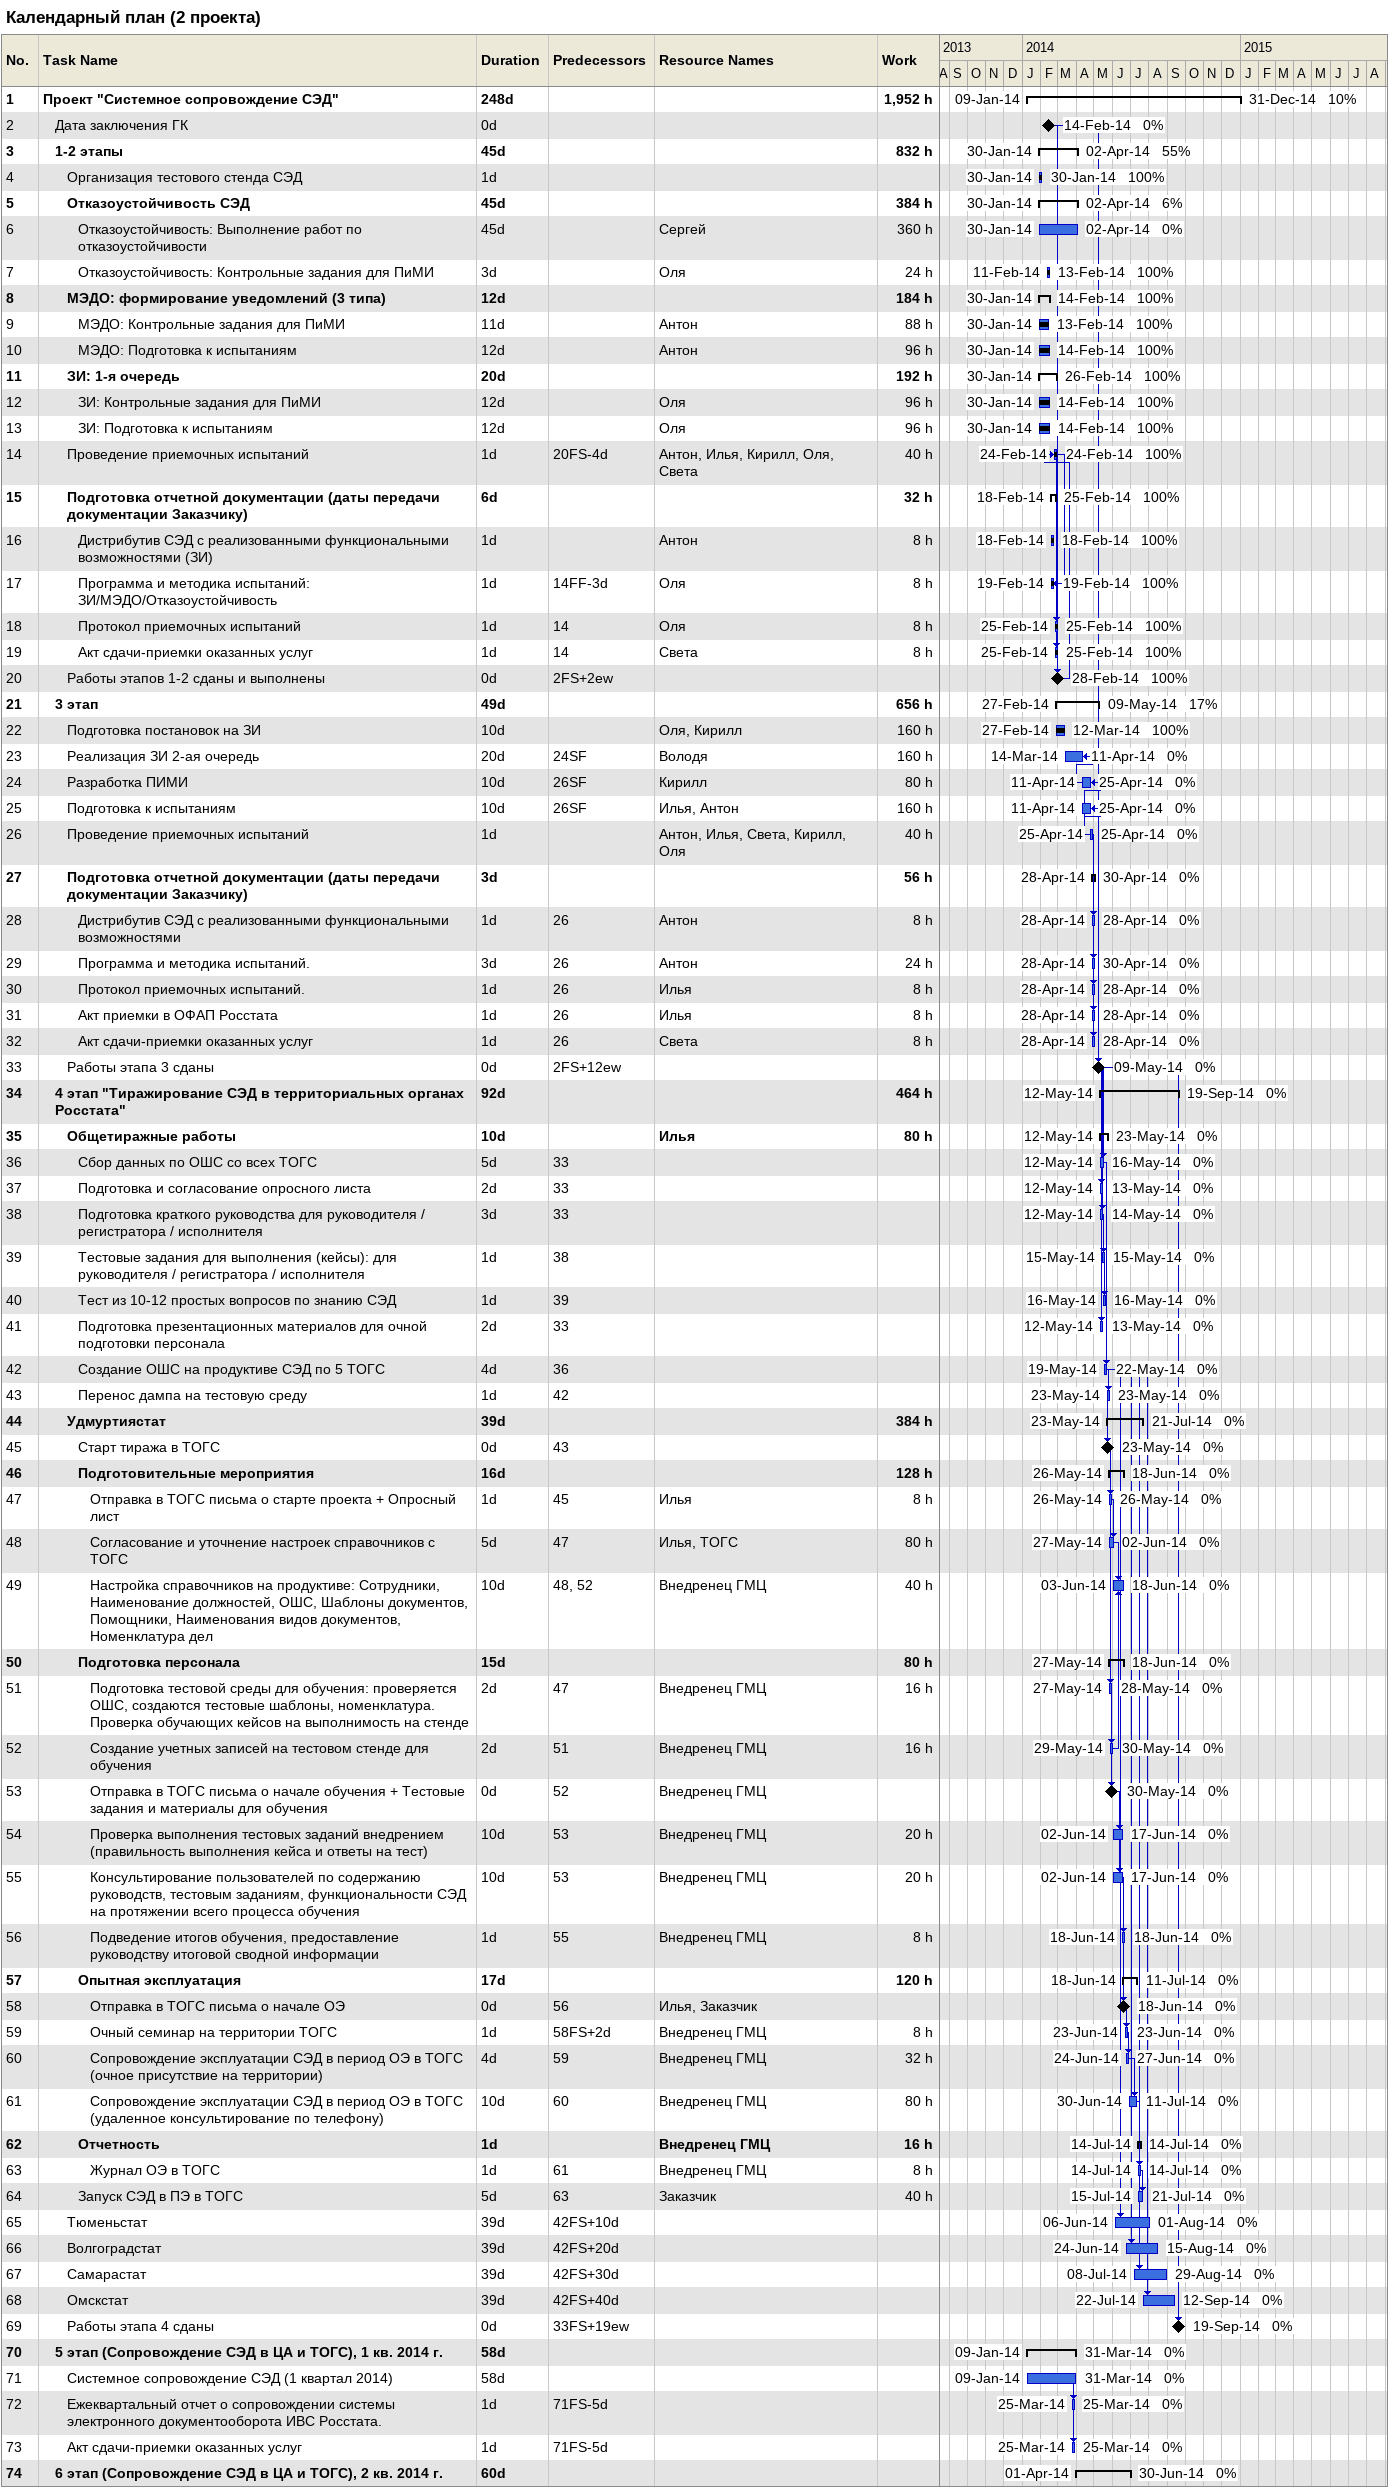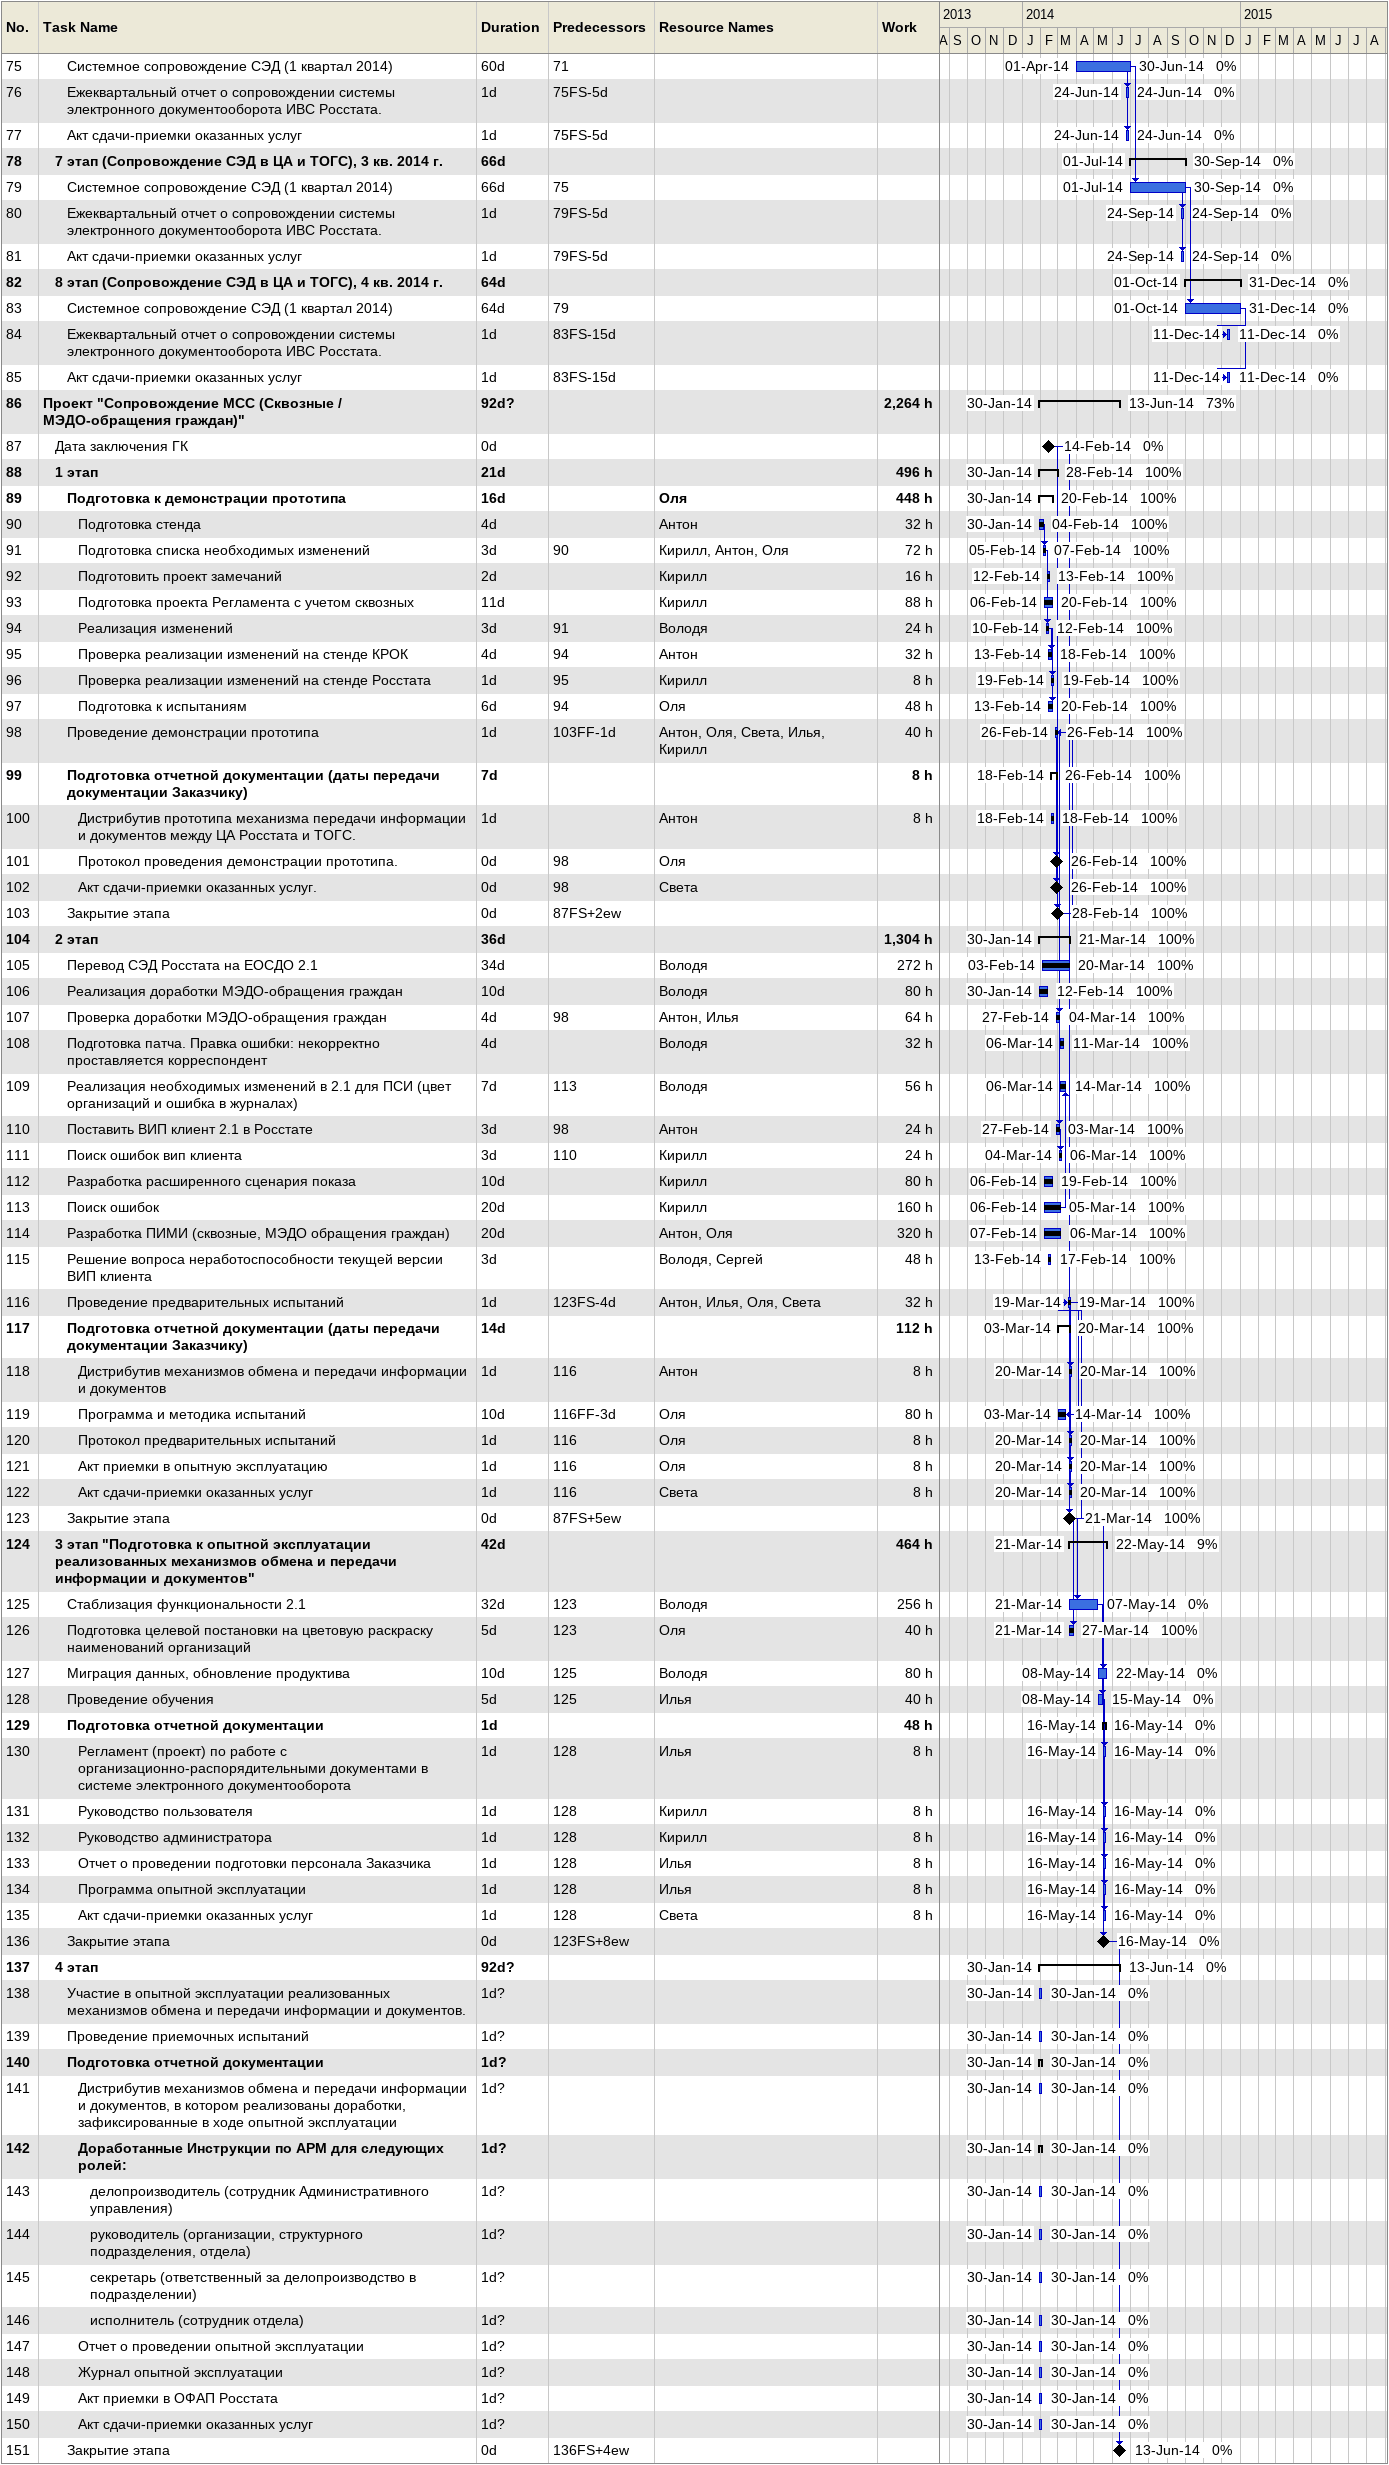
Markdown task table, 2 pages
Календарный план (2 проекта)

| ID | Level | Task | Duration | Start | Finish | Predecessors | Resources | % complete | Work (h) |
|---|---|---|---|---|---|---|---|---|---|
| 1 | 1 | **Проект "Системное сопровождение СЭД"** | 248d | 2014-01-09 | 2014-12-31 |  |  | 10 | 1952 |
| 2 | 2 | Дата заключения ГК | 0d | 2014-02-14 | 2014-02-14 |  |  | 0 |  |
| 3 | 2 | **1-2 этапы** | 45d | 2014-01-30 | 2014-04-02 |  |  | 55 | 832 |
| 4 | 3 | Организация тестового стенда СЭД | 1d | 2014-01-30 | 2014-01-30 |  |  | 100 |  |
| 5 | 3 | **Отказоустойчивость СЭД** | 45d | 2014-01-30 | 2014-04-02 |  |  | 6 | 384 |
| 6 | 4 | Отказоустойчивость: Выполнение работ по отказоустойчивости | 45d | 2014-01-30 | 2014-04-02 |  | Сергей | 0 | 360 |
| 7 | 4 | Отказоустойчивость: Контрольные задания для ПиМИ | 3d | 2014-02-11 | 2014-02-13 |  | Оля | 100 | 24 |
| 8 | 3 | **МЭДО: формирование уведомлений (3 типа)** | 12d | 2014-01-30 | 2014-02-14 |  |  | 100 | 184 |
| 9 | 4 | МЭДО: Контрольные задания для ПиМИ | 11d | 2014-01-30 | 2014-02-13 |  | Антон | 100 | 88 |
| 10 | 4 | МЭДО: Подготовка к испытаниям | 12d | 2014-01-30 | 2014-02-14 |  | Антон | 100 | 96 |
| 11 | 3 | **ЗИ: 1-я очередь** | 20d | 2014-01-30 | 2014-02-26 |  |  | 100 | 192 |
| 12 | 4 | ЗИ: Контрольные задания для ПиМИ | 12d | 2014-01-30 | 2014-02-14 |  | Оля | 100 | 96 |
| 13 | 4 | ЗИ: Подготовка к испытаниям | 12d | 2014-01-30 | 2014-02-14 |  | Оля | 100 | 96 |
| 14 | 3 | Проведение приемочных испытаний | 1d | 2014-02-24 | 2014-02-24 | 20FS-4d | Антон, Илья, Кирилл, Оля, Света | 100 | 40 |
| 15 | 3 | **Подготовка отчетной документации (даты передачи документации Заказчику)** | 6d | 2014-02-18 | 2014-02-25 |  |  | 100 | 32 |
| 16 | 4 | Дистрибутив СЭД с реализованными функциональными возможностями (ЗИ) | 1d | 2014-02-18 | 2014-02-18 |  | Антон | 100 | 8 |
| 17 | 4 | Программа и методика испытаний: ЗИ/МЭДО/Отказоустойчивость | 1d | 2014-02-19 | 2014-02-19 | 14FF-3d | Оля | 100 | 8 |
| 18 | 4 | Протокол приемочных испытаний | 1d | 2014-02-25 | 2014-02-25 | 14 | Оля | 100 | 8 |
| 19 | 4 | Акт сдачи-приемки оказанных услуг | 1d | 2014-02-25 | 2014-02-25 | 14 | Света | 100 | 8 |
| 20 | 3 | Работы этапов 1-2 сданы и выполнены | 0d | 2014-02-28 | 2014-02-28 | 2FS+2ew |  | 100 |  |
| 21 | 2 | **3 этап** | 49d | 2014-02-27 | 2014-05-09 |  |  | 17 | 656 |
| 22 | 3 | Подготовка постановок на ЗИ | 10d | 2014-02-27 | 2014-03-12 |  | Оля, Кирилл | 100 | 160 |
| 23 | 3 | Реализация ЗИ 2-ая очередь | 20d | 2014-03-14 | 2014-04-11 | 24SF | Володя | 0 | 160 |
| 24 | 3 | Разработка ПИМИ | 10d | 2014-04-11 | 2014-04-25 | 26SF | Кирилл | 0 | 80 |
| 25 | 3 | Подготовка к испытаниям | 10d | 2014-04-11 | 2014-04-25 | 26SF | Илья, Антон | 0 | 160 |
| 26 | 3 | Проведение приемочных испытаний | 1d | 2014-04-25 | 2014-04-25 |  | Антон, Илья, Света, Кирилл, Оля | 0 | 40 |
| 27 | 3 | **Подготовка отчетной документации (даты передачи документации Заказчику)** | 3d | 2014-04-28 | 2014-04-30 |  |  | 0 | 56 |
| 28 | 4 | Дистрибутив СЭД с реализованными функциональными возможностями | 1d | 2014-04-28 | 2014-04-28 | 26 | Антон | 0 | 8 |
| 29 | 4 | Программа и методика испытаний. | 3d | 2014-04-28 | 2014-04-30 | 26 | Антон | 0 | 24 |
| 30 | 4 | Протокол приемочных испытаний. | 1d | 2014-04-28 | 2014-04-28 | 26 | Илья | 0 | 8 |
| 31 | 4 | Акт приемки в ОФАП Росстата | 1d | 2014-04-28 | 2014-04-28 | 26 | Илья | 0 | 8 |
| 32 | 4 | Акт сдачи-приемки оказанных услуг | 1d | 2014-04-28 | 2014-04-28 | 26 | Света | 0 | 8 |
| 33 | 3 | Работы этапа 3 сданы | 0d | 2014-05-09 | 2014-05-09 | 2FS+12ew |  | 0 |  |
| 34 | 2 | **4 этап "Тиражирование СЭД в территориальных органах Росстата"** | 92d | 2014-05-12 | 2014-09-19 |  |  | 0 | 464 |
| 35 | 3 | **Общетиражные работы** | 10d | 2014-05-12 | 2014-05-23 |  | Илья | 0 | 80 |
| 36 | 4 | Сбор данных по ОШС со всех ТОГС | 5d | 2014-05-12 | 2014-05-16 | 33 |  | 0 |  |
| 37 | 4 | Подготовка и согласование опросного листа | 2d | 2014-05-12 | 2014-05-13 | 33 |  | 0 |  |
| 38 | 4 | Подготовка краткого руководства для руководителя / регистратора / исполнителя | 3d | 2014-05-12 | 2014-05-14 | 33 |  | 0 |  |
| 39 | 4 | Тестовые задания для выполнения (кейсы): для руководителя / регистратора / исполнителя | 1d | 2014-05-15 | 2014-05-15 | 38 |  | 0 |  |
| 40 | 4 | Тест из 10-12 простых вопросов по знанию СЭД | 1d | 2014-05-16 | 2014-05-16 | 39 |  | 0 |  |
| 41 | 4 | Подготовка презентационных материалов для очной подготовки персонала | 2d | 2014-05-12 | 2014-05-13 | 33 |  | 0 |  |
| 42 | 4 | Создание ОШС на продуктиве СЭД по 5 ТОГС | 4d | 2014-05-19 | 2014-05-22 | 36 |  | 0 |  |
| 43 | 4 | Перенос дампа на тестовую среду | 1d | 2014-05-23 | 2014-05-23 | 42 |  | 0 |  |
| 44 | 3 | **Удмуртиястат** | 39d | 2014-05-23 | 2014-07-21 |  |  | 0 | 384 |
| 45 | 4 | Старт тиража в ТОГС | 0d | 2014-05-23 | 2014-05-23 | 43 |  | 0 |  |
| 46 | 4 | **Подготовительные мероприятия** | 16d | 2014-05-26 | 2014-06-18 |  |  | 0 | 128 |
| 47 | 5 | Отправка в ТОГС письма о старте проекта + Опросный лист | 1d | 2014-05-26 | 2014-05-26 | 45 | Илья | 0 | 8 |
| 48 | 5 | Согласование и уточнение настроек справочников с ТОГС | 5d | 2014-05-27 | 2014-06-02 | 47 | Илья, ТОГС | 0 | 80 |
| 49 | 5 | Настройка справочников на продуктиве: Сотрудники, Наименование должностей, ОШС, Шаблоны документов, Помощники, Наименования видов документов, Номенклатура дел | 10d | 2014-06-03 | 2014-06-18 | 48, 52 | Внедренец ГМЦ | 0 | 40 |
| 50 | 4 | **Подготовка персонала** | 15d | 2014-05-27 | 2014-06-18 |  |  | 0 | 80 |
| 51 | 5 | Подготовка тестовой среды для обучения: проверяется ОШС, создаются тестовые шаблоны, номенклатура. Проверка обучающих кейсов на выполнимость на стенде | 2d | 2014-05-27 | 2014-05-28 | 47 | Внедренец ГМЦ | 0 | 16 |
| 52 | 5 | Создание учетных записей на тестовом стенде для обучения | 2d | 2014-05-29 | 2014-05-30 | 51 | Внедренец ГМЦ | 0 | 16 |
| 53 | 5 | Отправка в ТОГС письма о начале обучения + Тестовые задания и материалы для обучения | 0d | 2014-05-30 | 2014-05-30 | 52 | Внедренец ГМЦ | 0 |  |
| 54 | 5 | Проверка выполнения тестовых заданий внедрением (правильность выполнения кейса и ответы на тест) | 10d | 2014-06-02 | 2014-06-17 | 53 | Внедренец ГМЦ | 0 | 20 |
| 55 | 5 | Консультирование пользователей по содержанию руководств, тестовым заданиям, функциональности СЭД на протяжении всего процесса обучения | 10d | 2014-06-02 | 2014-06-17 | 53 | Внедренец ГМЦ | 0 | 20 |
| 56 | 5 | Подведение итогов обучения, предоставление руководству итоговой сводной информации | 1d | 2014-06-18 | 2014-06-18 | 55 | Внедренец ГМЦ | 0 | 8 |
| 57 | 4 | **Опытная эксплуатация** | 17d | 2014-06-18 | 2014-07-11 |  |  | 0 | 120 |
| 58 | 5 | Отправка в ТОГС письма о начале ОЭ | 0d | 2014-06-18 | 2014-06-18 | 56 | Илья, Заказчик | 0 |  |
| 59 | 5 | Очный семинар на территории ТОГС | 1d | 2014-06-23 | 2014-06-23 | 58FS+2d | Внедренец ГМЦ | 0 | 8 |
| 60 | 5 | Сопровождение эксплуатации СЭД в период ОЭ в ТОГС (очное присутствие на территории) | 4d | 2014-06-24 | 2014-06-27 | 59 | Внедренец ГМЦ | 0 | 32 |
| 61 | 5 | Сопровождение эксплуатации СЭД в период ОЭ в ТОГС (удаленное консультирование по телефону) | 10d | 2014-06-30 | 2014-07-11 | 60 | Внедренец ГМЦ | 0 | 80 |
| 62 | 4 | **Отчетность** | 1d | 2014-07-14 | 2014-07-14 |  | Внедренец ГМЦ | 0 | 16 |
| 63 | 5 | Журнал ОЭ в ТОГС | 1d | 2014-07-14 | 2014-07-14 | 61 | Внедренец ГМЦ | 0 | 8 |
| 64 | 4 | Запуск СЭД в ПЭ в ТОГС | 5d | 2014-07-15 | 2014-07-21 | 63 | Заказчик | 0 | 40 |
| 65 | 3 | Тюменьстат | 39d | 2014-06-06 | 2014-08-01 | 42FS+10d |  | 0 |  |
| 66 | 3 | Волгоградстат | 39d | 2014-06-24 | 2014-08-15 | 42FS+20d |  | 0 |  |
| 67 | 3 | Самарастат | 39d | 2014-07-08 | 2014-08-29 | 42FS+30d |  | 0 |  |
| 68 | 3 | Омскстат | 39d | 2014-07-22 | 2014-09-12 | 42FS+40d |  | 0 |  |
| 69 | 3 | Работы этапа 4 сданы | 0d | 2014-09-19 | 2014-09-19 | 33FS+19ew |  | 0 |  |
| 70 | 2 | **5 этап (Сопровождение СЭД в ЦА и ТОГС), 1 кв. 2014 г.** | 58d | 2014-01-09 | 2014-03-31 |  |  | 0 |  |
| 71 | 3 | Системное сопровождение СЭД (1 квартал 2014) | 58d | 2014-01-09 | 2014-03-31 |  |  | 0 |  |
| 72 | 3 | Ежеквартальный отчет о сопровождении системы электронного документооборота ИВС Росстата. | 1d | 2014-03-25 | 2014-03-25 | 71FS-5d |  | 0 |  |
| 73 | 3 | Акт сдачи-приемки оказанных услуг | 1d | 2014-03-25 | 2014-03-25 | 71FS-5d |  | 0 |  |
| 74 | 2 | **6 этап (Сопровождение СЭД в ЦА и ТОГС), 2 кв. 2014 г.** | 60d | 2014-04-01 | 2014-06-30 |  |  | 0 |  |
| 75 | 3 | Системное сопровождение СЭД (1 квартал 2014) | 60d | 2014-04-01 | 2014-06-30 | 71 |  | 0 |  |
| 76 | 3 | Ежеквартальный отчет о сопровождении системы электронного документооборота ИВС Росстата. | 1d | 2014-06-24 | 2014-06-24 | 75FS-5d |  | 0 |  |
| 77 | 3 | Акт сдачи-приемки оказанных услуг | 1d | 2014-06-24 | 2014-06-24 | 75FS-5d |  | 0 |  |
| 78 | 2 | **7 этап (Сопровождение СЭД в ЦА и ТОГС), 3 кв. 2014 г.** | 66d | 2014-07-01 | 2014-09-30 |  |  | 0 |  |
| 79 | 3 | Системное сопровождение СЭД (1 квартал 2014) | 66d | 2014-07-01 | 2014-09-30 | 75 |  | 0 |  |
| 80 | 3 | Ежеквартальный отчет о сопровождении системы электронного документооборота ИВС Росстата. | 1d | 2014-09-24 | 2014-09-24 | 79FS-5d |  | 0 |  |
| 81 | 3 | Акт сдачи-приемки оказанных услуг | 1d | 2014-09-24 | 2014-09-24 | 79FS-5d |  | 0 |  |
| 82 | 2 | **8 этап (Сопровождение СЭД в ЦА и ТОГС), 4 кв. 2014 г.** | 64d | 2014-10-01 | 2014-12-31 |  |  | 0 |  |
| 83 | 3 | Системное сопровождение СЭД (1 квартал 2014) | 64d | 2014-10-01 | 2014-12-31 | 79 |  | 0 |  |
| 84 | 3 | Ежеквартальный отчет о сопровождении системы электронного документооборота ИВС Росстата. | 1d | 2014-12-11 | 2014-12-11 | 83FS-15d |  | 0 |  |
| 85 | 3 | Акт сдачи-приемки оказанных услуг | 1d | 2014-12-11 | 2014-12-11 | 83FS-15d |  | 0 |  |
| 86 | 1 | **Проект "Сопровождение МСС (Сквозные / МЭДО-обращения граждан)"** | 92d? | 2014-01-30 | 2014-06-13 |  |  | 73 | 2264 |
| 87 | 2 | Дата заключения ГК | 0d | 2014-02-14 | 2014-02-14 |  |  | 0 |  |
| 88 | 2 | **1 этап** | 21d | 2014-01-30 | 2014-02-28 |  |  | 100 | 496 |
| 89 | 3 | **Подготовка к демонстрации прототипа** | 16d | 2014-01-30 | 2014-02-20 |  | Оля | 100 | 448 |
| 90 | 4 | Подготовка стенда | 4d | 2014-01-30 | 2014-02-04 |  | Антон | 100 | 32 |
| 91 | 4 | Подготовка списка необходимых изменений | 3d | 2014-02-05 | 2014-02-07 | 90 | Кирилл, Антон, Оля | 100 | 72 |
| 92 | 4 | Подготовить проект замечаний | 2d | 2014-02-12 | 2014-02-13 |  | Кирилл | 100 | 16 |
| 93 | 4 | Подготовка проекта Регламента с учетом сквозных | 11d | 2014-02-06 | 2014-02-20 |  | Кирилл | 100 | 88 |
| 94 | 4 | Реализация изменений | 3d | 2014-02-10 | 2014-02-12 | 91 | Володя | 100 | 24 |
| 95 | 4 | Проверка реализации изменений на стенде КРОК | 4d | 2014-02-13 | 2014-02-18 | 94 | Антон | 100 | 32 |
| 96 | 4 | Проверка реализации изменений на стенде Росстата | 1d | 2014-02-19 | 2014-02-19 | 95 | Кирилл | 100 | 8 |
| 97 | 4 | Подготовка к испытаниям | 6d | 2014-02-13 | 2014-02-20 | 94 | Оля | 100 | 48 |
| 98 | 3 | Проведение демонстрации прототипа | 1d | 2014-02-26 | 2014-02-26 | 103FF-1d | Антон, Оля, Света, Илья, Кирилл | 100 | 40 |
| 99 | 3 | **Подготовка отчетной документации (даты передачи документации Заказчику)** | 7d | 2014-02-18 | 2014-02-26 |  |  | 100 | 8 |
| 100 | 4 | Дистрибутив прототипа механизма передачи информации и документов между ЦА Росстата и ТОГС. | 1d | 2014-02-18 | 2014-02-18 |  | Антон | 100 | 8 |
| 101 | 4 | Протокол проведения демонстрации прототипа. | 0d | 2014-02-26 | 2014-02-26 | 98 | Оля | 100 |  |
| 102 | 4 | Акт сдачи-приемки оказанных услуг. | 0d | 2014-02-26 | 2014-02-26 | 98 | Света | 100 |  |
| 103 | 3 | Закрытие этапа | 0d | 2014-02-28 | 2014-02-28 | 87FS+2ew |  | 100 |  |
| 104 | 2 | **2 этап** | 36d | 2014-01-30 | 2014-03-21 |  |  | 100 | 1304 |
| 105 | 3 | Перевод СЭД Росстата на ЕОСДО 2.1 | 34d | 2014-02-03 | 2014-03-20 |  | Володя | 100 | 272 |
| 106 | 3 | Реализация доработки МЭДО-обращения граждан | 10d | 2014-01-30 | 2014-02-12 |  | Володя | 100 | 80 |
| 107 | 3 | Проверка доработки МЭДО-обращения граждан | 4d | 2014-02-27 | 2014-03-04 | 98 | Антон, Илья | 100 | 64 |
| 108 | 3 | Подготовка патча. Правка ошибки: некорректно проставляется корреспондент | 4d | 2014-03-06 | 2014-03-11 |  | Володя | 100 | 32 |
| 109 | 3 | Реализация необходимых изменений в 2.1 для ПСИ (цвет организаций и ошибка в журналах) | 7d | 2014-03-06 | 2014-03-14 | 113 | Володя | 100 | 56 |
| 110 | 3 | Поставить ВИП клиент 2.1 в Росстате | 3d | 2014-02-27 | 2014-03-03 | 98 | Антон | 100 | 24 |
| 111 | 3 | Поиск ошибок вип клиента | 3d | 2014-03-04 | 2014-03-06 | 110 | Кирилл | 100 | 24 |
| 112 | 3 | Разработка расширенного сценария показа | 10d | 2014-02-06 | 2014-02-19 |  | Кирилл | 100 | 80 |
| 113 | 3 | Поиск ошибок | 20d | 2014-02-06 | 2014-03-05 |  | Кирилл | 100 | 160 |
| 114 | 3 | Разработка ПИМИ (сквозные, МЭДО обращения граждан) | 20d | 2014-02-07 | 2014-03-06 |  | Антон, Оля | 100 | 320 |
| 115 | 3 | Решение вопроса неработоспособности текущей версии ВИП клиента | 3d | 2014-02-13 | 2014-02-17 |  | Володя, Сергей | 100 | 48 |
| 116 | 3 | Проведение предварительных испытаний | 1d | 2014-03-19 | 2014-03-19 | 123FS-4d | Антон, Илья, Оля, Света | 100 | 32 |
| 117 | 3 | **Подготовка отчетной документации (даты передачи документации Заказчику)** | 14d | 2014-03-03 | 2014-03-20 |  |  | 100 | 112 |
| 118 | 4 | Дистрибутив механизмов обмена и передачи информации и документов | 1d | 2014-03-20 | 2014-03-20 | 116 | Антон | 100 | 8 |
| 119 | 4 | Программа и методика испытаний | 10d | 2014-03-03 | 2014-03-14 | 116FF-3d | Оля | 100 | 80 |
| 120 | 4 | Протокол предварительных испытаний | 1d | 2014-03-20 | 2014-03-20 | 116 | Оля | 100 | 8 |
| 121 | 4 | Акт приемки в опытную эксплуатацию | 1d | 2014-03-20 | 2014-03-20 | 116 | Оля | 100 | 8 |
| 122 | 4 | Акт сдачи-приемки оказанных услуг | 1d | 2014-03-20 | 2014-03-20 | 116 | Света | 100 | 8 |
| 123 | 3 | Закрытие этапа | 0d | 2014-03-21 | 2014-03-21 | 87FS+5ew |  | 100 |  |
| 124 | 2 | **3 этап "Подготовка к опытной эксплуатации реализованных механизмов обмена и передачи информации и документов"** | 42d | 2014-03-21 | 2014-05-22 |  |  | 9 | 464 |
| 125 | 3 | Стаблизация функциональности 2.1 | 32d | 2014-03-21 | 2014-05-07 | 123 | Володя | 0 | 256 |
| 126 | 3 | Подготовка целевой постановки на цветовую раскраску наименований организаций | 5d | 2014-03-21 | 2014-03-27 | 123 | Оля | 100 | 40 |
| 127 | 3 | Миграция данных, обновление продуктива | 10d | 2014-05-08 | 2014-05-22 | 125 | Володя | 0 | 80 |
| 128 | 3 | Проведение обучения | 5d | 2014-05-08 | 2014-05-15 | 125 | Илья | 0 | 40 |
| 129 | 3 | **Подготовка отчетной документации** | 1d | 2014-05-16 | 2014-05-16 |  |  | 0 | 48 |
| 130 | 4 | Регламент (проект) по работе с организационно-распорядительными документами в системе электронного документооборота | 1d | 2014-05-16 | 2014-05-16 | 128 | Илья | 0 | 8 |
| 131 | 4 | Руководство пользователя | 1d | 2014-05-16 | 2014-05-16 | 128 | Кирилл | 0 | 8 |
| 132 | 4 | Руководство администратора | 1d | 2014-05-16 | 2014-05-16 | 128 | Кирилл | 0 | 8 |
| 133 | 4 | Отчет о проведении подготовки персонала Заказчика | 1d | 2014-05-16 | 2014-05-16 | 128 | Илья | 0 | 8 |
| 134 | 4 | Программа опытной эксплуатации | 1d | 2014-05-16 | 2014-05-16 | 128 | Илья | 0 | 8 |
| 135 | 4 | Акт сдачи-приемки оказанных услуг | 1d | 2014-05-16 | 2014-05-16 | 128 | Света | 0 | 8 |
| 136 | 3 | Закрытие этапа | 0d | 2014-05-16 | 2014-05-16 | 123FS+8ew |  | 0 |  |
| 137 | 2 | **4 этап** | 92d? | 2014-01-30 | 2014-06-13 |  |  | 0 |  |
| 138 | 3 | Участие в опытной эксплуатации реализованных механизмов обмена и передачи информации и документов. | 1d? | 2014-01-30 | 2014-01-30 |  |  | 0 |  |
| 139 | 3 | Проведение приемочных испытаний | 1d? | 2014-01-30 | 2014-01-30 |  |  | 0 |  |
| 140 | 3 | **Подготовка отчетной документации** | 1d? | 2014-01-30 | 2014-01-30 |  |  | 0 |  |
| 141 | 4 | Дистрибутив механизмов обмена и передачи информации и документов, в котором реализованы доработки, зафиксированные в ходе опытной эксплуатации | 1d? | 2014-01-30 | 2014-01-30 |  |  | 0 |  |
| 142 | 4 | **Доработанные Инструкции по АРМ для следующих ролей:** | 1d? | 2014-01-30 | 2014-01-30 |  |  | 0 |  |
| 143 | 5 | делопроизводитель (сотрудник Административного управления) | 1d? | 2014-01-30 | 2014-01-30 |  |  | 0 |  |
| 144 | 5 | руководитель (организации, структурного подразделения, отдела) | 1d? | 2014-01-30 | 2014-01-30 |  |  | 0 |  |
| 145 | 5 | секретарь (ответственный за делопроизводство в подразделении) | 1d? | 2014-01-30 | 2014-01-30 |  |  | 0 |  |
| 146 | 5 | исполнитель (сотрудник отдела) | 1d? | 2014-01-30 | 2014-01-30 |  |  | 0 |  |
| 147 | 4 | Отчет о проведении опытной эксплуатации | 1d? | 2014-01-30 | 2014-01-30 |  |  | 0 |  |
| 148 | 4 | Журнал опытной эксплуатации | 1d? | 2014-01-30 | 2014-01-30 |  |  | 0 |  |
| 149 | 4 | Акт приемки в ОФАП Росстата | 1d? | 2014-01-30 | 2014-01-30 |  |  | 0 |  |
| 150 | 4 | Акт сдачи-приемки оказанных услуг | 1d? | 2014-01-30 | 2014-01-30 |  |  | 0 |  |
| 151 | 3 | Закрытие этапа | 0d | 2014-06-13 | 2014-06-13 | 136FS+4ew |  | 0 |  |
